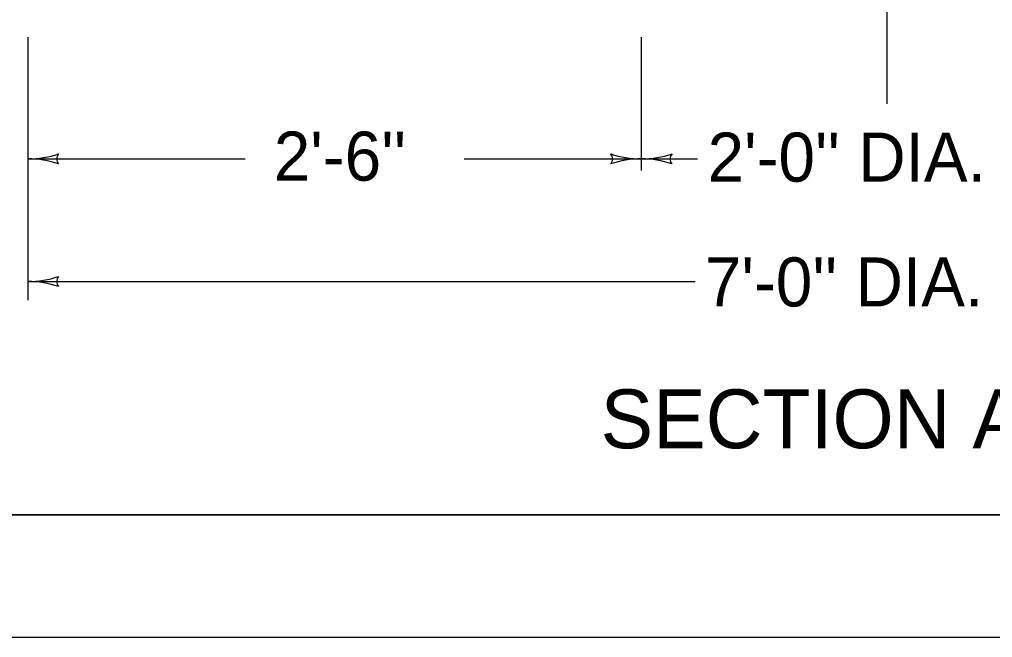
# Model space of a CAD drawing. Extents: x 997.6 to 1037, y 998.9 to 1022.6.
# Drawn here: x 1008.978 to 1012.944, y 1000 to 1002.521 of the extents above; entities that cross this region are included whole.
import ezdxf

# ---------------------------------------------------------------- set-up
doc = ezdxf.new("R2010")
doc.units = 0
for name, color, linetype in [('Level 1', 7, 'Continuous'), ('Level 10', 7, 'Continuous'), ('Level 11', 7, 'Continuous'), ('Level 14', 7, 'Continuous')]:
    doc.layers.add(name, color=color, linetype=linetype)

msp = doc.modelspace()

# ---------------------------------------------------------------- linework, layer by layer
at = {"layer": 'Level 1'}
for p, q in [((1012.5123, 1002.7856), (1012.5123, 1002.1767)), ((1009.0123, 1002.4481), (1009.0123, 1001.3758)), ((1011.5123, 1002.4481), (1011.5123, 1001.9053)), ((1009.0123, 1001.9519), (1009.898, 1001.9519)), ((1010.79, 1001.9519), (1011.5123, 1001.9519)), ((1011.5123, 1001.9519), (1011.7418, 1001.9519)), ((1009.0123, 1001.4519), (1011.7323, 1001.4519))]:
    msp.add_line(p, q, dxfattribs=at)
for centre, radius, start, end in [((1009.0123, 1002.3425), 0.3906, 269.9878, 270), ((1009.0123, 1002.3425), 0.3906, 270, 288.6688), ((1009.0123, 1001.5613), 0.3906, 71.3472, 89.9939), ((1009.1608, 1001.9519), 0.0312, 138.7746, 220.8913), ((1011.3637, 1001.952), 0.0312, 318.7746, 40.8913), ((1011.5123, 1001.5613), 0.3906, 90, 108.6688), ((1011.5123, 1002.3425), 0.3906, 251.3472, 269.9939), ((1011.5123, 1002.3425), 0.3906, 269.9878, 270), ((1011.5123, 1002.3425), 0.3906, 270, 288.6688), ((1011.5123, 1001.5613), 0.3906, 89.9878, 90), ((1011.5123, 1001.5613), 0.3906, 71.3472, 89.9939), ((1011.6608, 1001.9519), 0.0312, 138.7746, 220.8913), ((1009.0123, 1001.8425), 0.3906, 270, 288.6688), ((1009.1608, 1001.4519), 0.0312, 138.7746, 220.8913), ((1009.0123, 1001.8425), 0.3906, 269.9878, 270), ((1009.0123, 1001.0613), 0.3906, 71.3472, 89.9939)]:
    msp.add_arc(centre, radius, start, end, dxfattribs=at)
at = {"layer": 'Level 10'}
msp.add_line((1035.5, 1000.5), (1007, 1000.5), dxfattribs=at)
at = {"layer": 'Level 11'}
msp.add_lwpolyline([(1007, 1000.5), (1035.5, 1000.5), (1035.5, 1021.5), (1007, 1021.5)], close=True, dxfattribs=at)
at = {"layer": 'Level 14'}
msp.add_line((1036, 1000), (1000, 1000), dxfattribs=at)

# ---------------------------------------------------------------- texts
at = {"layer": 'Level 1'}
for s, height, p in [("2'-6''", 0.2, (1010.0143, 1001.8633)), ("2'-0'' DIA.", 0.2, (1011.7824, 1001.8592)), ("7'-0'' DIA.", 0.2, (1011.7716, 1001.3501)), ('SECTION A-A', 0.24, (1011.3463, 1000.7719))]:
    msp.add_text(s, height=height, dxfattribs=at).set_placement(p)

doc.saveas('drawing.dxf')
